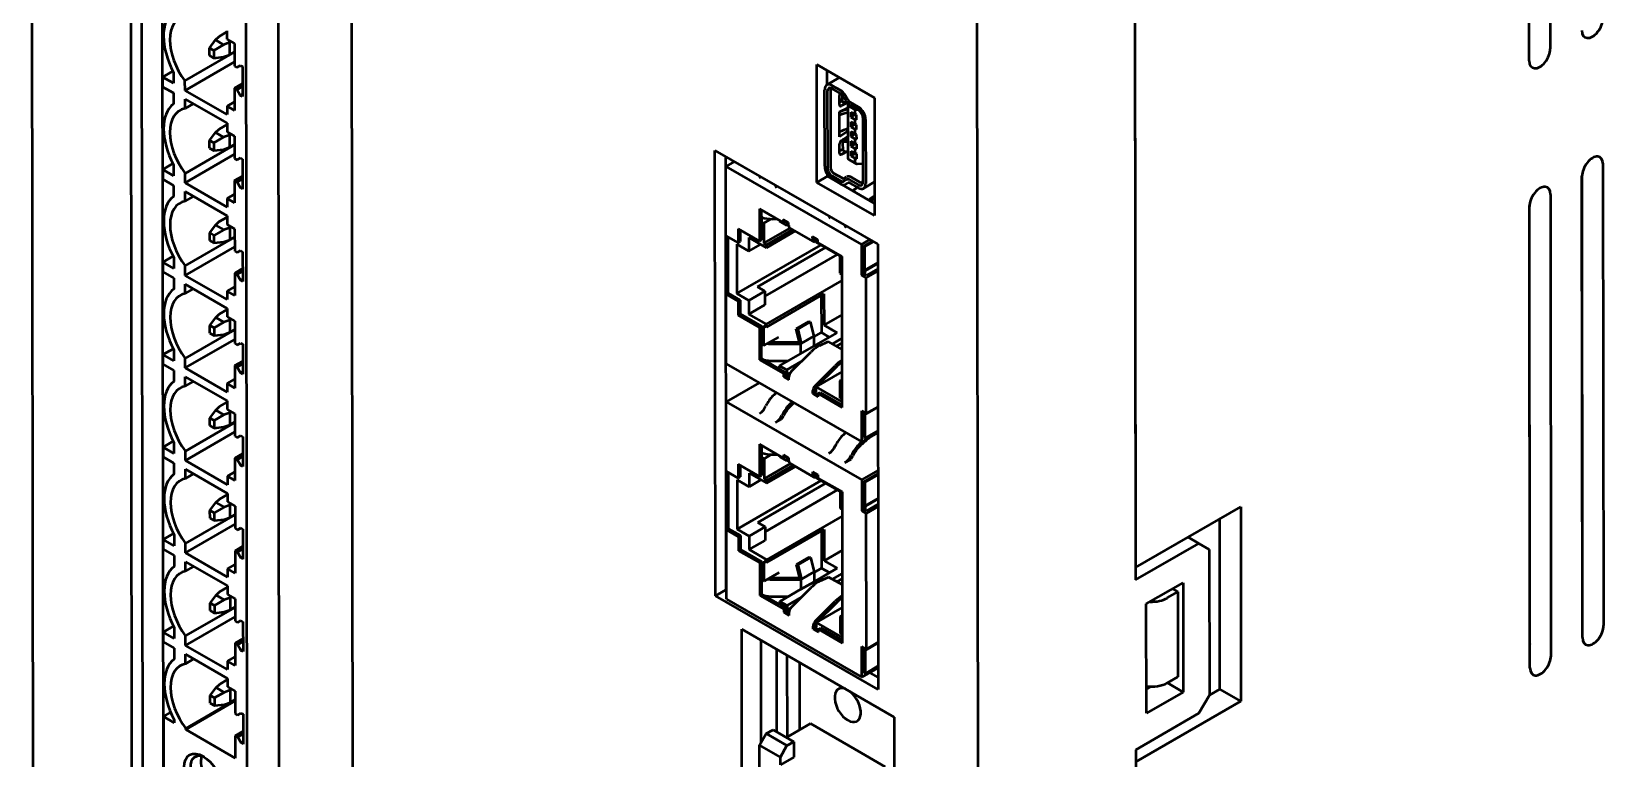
# Model space of a CAD drawing. Header units: millimetres. Extents: x 2121 to 4904, y 892 to 1933.
# Drawn here: x 2971 to 3129.7, y 1573.2 to 1646.6 of the extents above; entities that cross this region are included whole.
import ezdxf

# ---------------------------------------------------------------- set-up
doc = ezdxf.new("R2010")
doc.units = ezdxf.units.MM
doc.header["$LTSCALE"] = 1.8
doc.layers.add('외형선(ISO)', color=7, linetype='Continuous', lineweight=50)

msp = doc.modelspace()

# ---------------------------------------------------------------- linework, layer by layer
at = {"layer": '외형선(ISO)'}
for p, q in [((2971.25, 1518.16), (2971.01, 1732.63)), ((2981.21, 1525.77), (2981.03, 1686.57)), ((2982.09, 1685.95), (2982.27, 1526.39)), ((2984.39, 1525.17), (2984.21, 1684.73)), ((3066.71, 1463.19), (3066.47, 1677.66)), ((2992.65, 1673.5), (2992.76, 1571.78)), ((3003.3, 1673.74), (3003.48, 1512.95)), ((2995.89, 1671.27), (2996, 1569.31)), ((3124.33, 1668.14), (3124.35, 1644.85)), ((3122.23, 1646.07), (3122.21, 1666.91)), ((3122.23, 1643.63), (3122.21, 1666.91)), ((3082.42, 1652.53), (3082.49, 1591.25)), ((3082.42, 1651.3), (3082.49, 1592.48)), ((2989.59, 1645.73), (2989.95, 1646.07)), ((2989.95, 1646.07), (2990.75, 1646.54)), ((2990.75, 1646.65), (2990.75, 1645.8)), ((2986.51, 1641.6), (2991.51, 1644.49)), ((2988.99, 1644.92), (2989.59, 1645.73)), ((2989.42, 1644.68), (2988.99, 1644.92)), ((2988.99, 1644.16), (2988.99, 1644.92)), ((2990.41, 1645.25), (2989.42, 1644.68)), ((2989.42, 1644.68), (2989.42, 1643.91)), ((2989.59, 1645.73), (2990.41, 1645.25)), ((2991.01, 1645.46), (2990.41, 1645.25)), ((2990.75, 1645.8), (2991.51, 1645.36)), ((2991.17, 1645.56), (2991.01, 1645.46)), ((2991.01, 1645.46), (2991.01, 1644.24)), ((2991.01, 1644.24), (2991.51, 1644.53)), ((2991.51, 1645.36), (2991.52, 1643.1)), ((2986.52, 1640.64), (2991.52, 1643.53)), ((2988.99, 1644.16), (2989.42, 1643.91)), ((2989.42, 1643.91), (2990.41, 1644.03)), ((2990.41, 1644.03), (2991.01, 1644.24)), ((2991.52, 1643.1), (2991.76, 1642.96)), ((2991.76, 1642.96), (2992.1, 1643.16)), ((2991.76, 1642.96), (2992.1, 1643.16)), ((2992.1, 1643.16), (2992.31, 1643.04)), ((2992.31, 1643.04), (2992.31, 1640.02)), ((3050.31, 1631.36), (3050.3, 1643.25)), ((3050.3, 1643.25), (3056.13, 1639.89)), ((2984.26, 1641.99), (2985.29, 1642.59)), ((2984.26, 1641.99), (2984.26, 1641.01)), ((2985.36, 1641.36), (2984.26, 1641.99)), ((2985.36, 1642.46), (2985.36, 1641.36)), ((2986.52, 1640.64), (2986.51, 1641.6)), ((2991.52, 1640.87), (2992.31, 1641.33)), ((3051.31, 1641.19), (3052.59, 1641.93)), ((3051.36, 1641.22), (3051.36, 1642.64)), ((3051.83, 1641.14), (3052.68, 1640.65)), ((2984.26, 1641.01), (2985.36, 1640.38)), ((2985.36, 1640.38), (2985.36, 1639.27)), ((2990.76, 1638.2), (2986.52, 1640.64)), ((2986.52, 1638.8), (2986.52, 1639.76)), ((2986.52, 1639.76), (2990.76, 1637.32)), ((2990.76, 1639.06), (2991.52, 1639.5)), ((2991.76, 1640.73), (2991.52, 1640.87)), ((2991.52, 1640.87), (2991.52, 1638.62)), ((2991.76, 1640.73), (2992.31, 1641.05)), ((2992.1, 1640.14), (2991.76, 1640.73)), ((2992.1, 1640.14), (2992.31, 1640.27)), ((2992.31, 1640.02), (2992.1, 1640.14)), ((3051.1, 1632.99), (3051.09, 1640.71)), ((3051.36, 1640.55), (3051.37, 1632.83)), ((3051.68, 1640.56), (3051.68, 1632.83)), ((3052.68, 1640.34), (3051.83, 1640.83)), ((3052.69, 1640.34), (3051.99, 1640.74)), ((3052.58, 1639.22), (3052.58, 1640.11)), ((3052.91, 1639.78), (3052.58, 1639.59)), ((3052.58, 1639.44), (3052.91, 1639.6)), ((3052.91, 1639.44), (3052.91, 1640.15)), ((3053.26, 1639.58), (3053.02, 1639.99)), ((3053.2, 1640.1), (3053.44, 1639.69)), ((3056.13, 1639.89), (3056.14, 1628)), ((2986.52, 1638.8), (2987.35, 1639.28)), ((2991.52, 1638.62), (2990.76, 1639.06)), ((2990.76, 1639.06), (2990.76, 1638.2)), ((3052.58, 1638.47), (3053.43, 1638.87)), ((3052.58, 1635.96), (3052.58, 1638.47)), ((3053.38, 1639.38), (3052.77, 1639.09)), ((3053.43, 1639.24), (3053.49, 1639.28)), ((3053.43, 1639.24), (3053.43, 1639.12)), ((3054.17, 1638.69), (3053.43, 1639.12)), ((3053.43, 1639.12), (3053.43, 1633.72)), ((3053.67, 1639.45), (3054.49, 1638.98)), ((3053.67, 1639.15), (3053.83, 1639.05)), ((3054.49, 1638.67), (3053.67, 1639.14)), ((3053.75, 1638.44), (3053.75, 1637.95)), ((3053.75, 1638.44), (3054.17, 1638.2)), ((3053.75, 1637.95), (3054.17, 1638.2)), ((3053.75, 1637.95), (3054.17, 1637.71)), ((3054.5, 1638.67), (3053.83, 1639.05)), ((3054.17, 1638.69), (3054.36, 1638.71)), ((3054.17, 1638.2), (3054.17, 1638.69)), ((3054.32, 1638.16), (3054.17, 1638.2)), ((3054.32, 1637.67), (3054.32, 1638.16)), ((3054.34, 1638.76), (3054.36, 1638.71)), ((3054.36, 1638.71), (3054.61, 1638.58)), ((2989, 1635.59), (2989.6, 1636.39)), ((2989.6, 1636.39), (2989.96, 1636.73)), ((2989.6, 1636.39), (2990.42, 1635.92)), ((2989.96, 1636.73), (2990.76, 1637.2)), ((2990.76, 1637.32), (2990.76, 1636.46)), ((2990.76, 1636.46), (2991.52, 1636.02)), ((3053.43, 1636.53), (3052.58, 1635.96)), ((3053.75, 1637.46), (3053.75, 1636.97)), ((3053.75, 1637.46), (3054.17, 1637.22)), ((3053.75, 1636.97), (3054.17, 1637.22)), ((3053.75, 1636.97), (3054.17, 1636.73)), ((3053.75, 1636.48), (3053.75, 1635.99)), ((3053.75, 1636.48), (3054.17, 1636.24)), ((3054.17, 1637.71), (3054.32, 1637.67)), ((3054.17, 1637.22), (3054.17, 1637.71)), ((3054.32, 1637.18), (3054.17, 1637.22)), ((3054.17, 1636.73), (3054.32, 1636.69)), ((3054.17, 1636.24), (3054.17, 1636.73)), ((3054.32, 1636.69), (3054.32, 1637.18)), ((3054.97, 1631.39), (3054.97, 1637.85)), ((3055.23, 1637.69), (3055.24, 1631.24)), ((2986.52, 1632.26), (2991.52, 1635.15)), ((2989.43, 1635.34), (2989, 1635.59)), ((2989, 1634.82), (2989, 1635.59)), ((2989, 1634.82), (2989.43, 1634.58)), ((2990.42, 1635.92), (2989.43, 1635.34)), ((2989.43, 1635.34), (2989.43, 1634.58)), ((2991.02, 1636.12), (2990.42, 1635.92)), ((2990.42, 1634.69), (2991.02, 1634.9)), ((2991.18, 1636.22), (2991.02, 1636.12)), ((2991.02, 1636.12), (2991.02, 1634.9)), ((2991.02, 1634.9), (2991.52, 1635.19)), ((2991.52, 1636.02), (2991.53, 1633.76)), ((3052.59, 1634.32), (3052.58, 1635.21)), ((3052.78, 1635.57), (3053.43, 1636.01)), ((3052.91, 1635.66), (3052.91, 1635.4)), ((3052.91, 1635.4), (3052.92, 1634.54)), ((3053.75, 1635.99), (3054.17, 1636.24)), ((3053.75, 1635.99), (3054.17, 1635.75)), ((3053.75, 1635.5), (3053.75, 1635.01)), ((3053.75, 1635.5), (3054.17, 1635.26)), ((3053.75, 1635.01), (3054.18, 1635.26)), ((3053.75, 1635.01), (3054.17, 1634.77)), ((3054.32, 1636.2), (3054.17, 1636.24)), ((3054.17, 1635.75), (3054.33, 1635.71)), ((3054.17, 1635.26), (3054.17, 1635.75)), ((3054.33, 1635.22), (3054.17, 1635.26)), ((3054.17, 1634.77), (3054.33, 1634.73)), ((3054.18, 1634.28), (3054.17, 1634.77)), ((3054.33, 1635.71), (3054.32, 1636.2)), ((3054.33, 1634.73), (3054.33, 1635.22)), ((2984.27, 1632.65), (2985.3, 1633.25)), ((2986.53, 1631.3), (2991.53, 1634.19)), ((2989.43, 1634.58), (2990.42, 1634.69)), ((2991.53, 1633.76), (2991.77, 1633.62)), ((2991.77, 1633.62), (2992.11, 1633.82)), ((2991.77, 1633.62), (2992.11, 1633.82)), ((2992.11, 1633.82), (2992.32, 1633.7)), ((2992.32, 1633.7), (2992.32, 1630.68)), ((3040.07, 1589.61), (3040.02, 1634.59)), ((3040.02, 1634.59), (3056.46, 1625.12)), ((3041.09, 1633.98), (3041.13, 1590.23)), ((3041.98, 1633.47), (3041.13, 1632.97)), ((3052.59, 1634.54), (3052.92, 1634.7)), ((3053.38, 1634.47), (3052.78, 1634.18)), ((3053.43, 1633.72), (3054.18, 1633.3)), ((3053.43, 1633.72), (3053.43, 1633.72)), ((3053.54, 1633.66), (3053.43, 1633.72)), ((3054.28, 1633.24), (3053.54, 1633.66)), ((3053.75, 1634.52), (3053.75, 1634.03)), ((3053.75, 1634.52), (3054.18, 1634.28)), ((3053.75, 1634.03), (3054.18, 1634.28)), ((3053.75, 1634.03), (3054.18, 1633.79)), ((3054.33, 1634.24), (3054.18, 1634.28)), ((3054.18, 1633.79), (3054.33, 1633.75)), ((3054.18, 1633.3), (3054.18, 1633.79)), ((3054.37, 1633.19), (3054.18, 1633.3)), ((3054.37, 1633.19), (3054.28, 1633.24)), ((3054.33, 1633.75), (3054.33, 1634.24)), ((3054.97, 1633.23), (3054.37, 1633.19)), ((3129.67, 1633.21), (3129.73, 1586.64)), ((2984.27, 1632.65), (2984.27, 1631.67)), ((2985.37, 1632.02), (2984.27, 1632.65)), ((2984.27, 1631.67), (2985.37, 1631.04)), ((2985.37, 1633.12), (2985.37, 1632.02)), ((2986.53, 1631.3), (2986.52, 1632.26)), ((2991.53, 1631.53), (2992.32, 1631.99)), ((2991.77, 1631.39), (2992.32, 1631.71)), ((3041.13, 1632.97), (3054.81, 1625.09)), ((3041.13, 1625.97), (3041.13, 1632.97)), ((3050.31, 1631.36), (3051.37, 1631.97)), ((3051.37, 1631.97), (3051.37, 1632.17)), ((3056.14, 1629.23), (3051.37, 1631.97)), ((3051.84, 1632.01), (3052.69, 1631.52)), ((3052.69, 1631.21), (3051.85, 1631.7)), ((3052, 1632.28), (3052.85, 1631.8)), ((3053.03, 1631.49), (3053.27, 1631.62)), ((3053.07, 1631.77), (3053.31, 1631.91)), ((3053.68, 1631.58), (3054.5, 1631.11)), ((3053.84, 1631.86), (3054.65, 1631.39)), ((3127.6, 1585.41), (3127.55, 1631.98)), ((3127.6, 1587.86), (3127.56, 1632.07)), ((2985.37, 1631.04), (2985.37, 1629.93)), ((2990.77, 1628.86), (2986.53, 1631.3)), ((2986.53, 1629.46), (2986.53, 1630.42)), ((2986.53, 1630.42), (2990.77, 1627.98)), ((2990.77, 1629.72), (2991.53, 1630.16)), ((2991.77, 1631.39), (2991.53, 1631.53)), ((2991.53, 1631.53), (2991.53, 1629.28)), ((2992.11, 1630.8), (2991.77, 1631.39)), ((2992.11, 1630.8), (2992.32, 1630.93)), ((2992.32, 1630.68), (2992.11, 1630.8)), ((3046.11, 1630.88), (3046.29, 1630.98)), ((3056.14, 1628), (3050.31, 1631.36)), ((3053.45, 1631.3), (3053.21, 1631.16)), ((3054.5, 1630.81), (3053.68, 1631.28)), ((3055.02, 1630.75), (3056.14, 1631.4)), ((3124.37, 1630.14), (3124.42, 1583.57)), ((2986.53, 1629.46), (2987.36, 1629.94)), ((2991.53, 1629.28), (2990.77, 1629.72)), ((2990.77, 1629.72), (2990.77, 1628.86)), ((3044.5, 1628.7), (3044.5, 1625.43)), ((3046.92, 1627.3), (3044.5, 1628.7)), ((3044.7, 1628.58), (3044.71, 1627.37)), ((3122.3, 1584.8), (3122.25, 1629.01)), ((3122.3, 1582.35), (3122.25, 1628.92)), ((2989.01, 1626.25), (2989.61, 1627.05)), ((2989.61, 1627.05), (2989.97, 1627.4)), ((2989.61, 1627.05), (2990.43, 1626.58)), ((2989.97, 1627.4), (2990.77, 1627.86)), ((2990.77, 1627.98), (2990.77, 1627.12)), ((2990.77, 1627.12), (2991.53, 1626.68)), ((2991.19, 1626.88), (2991.03, 1626.78)), ((3044.95, 1627.23), (3044.71, 1627.37)), ((3044.71, 1627.37), (3044.71, 1625.55)), ((3044.95, 1627.23), (3045.69, 1627.66)), ((3044.95, 1627.23), (3044.95, 1625.21)), ((3045.86, 1627.66), (3046.31, 1627.66)), ((3046.54, 1627.44), (3046.54, 1627.53)), ((3047.26, 1627.02), (3046.54, 1627.44)), ((3046.92, 1627.62), (3046.92, 1627.3)), ((3047.46, 1627.31), (3046.92, 1627.62)), ((3046.92, 1627.3), (3047.13, 1627.42)), ((3047.13, 1627.5), (3047.13, 1627.42)), ((3047.26, 1627.42), (3047.26, 1627.02)), ((3047.26, 1627.02), (3047.46, 1627.13)), ((3047.46, 1626.99), (3047.46, 1627.31)), ((3053.12, 1626.85), (3053.29, 1626.95)), ((2986.54, 1622.92), (2991.54, 1625.81)), ((2989.44, 1626), (2989.01, 1626.25)), ((2989.01, 1625.48), (2989.01, 1626.25)), ((2989.01, 1625.48), (2989.44, 1625.24)), ((2990.43, 1626.58), (2989.44, 1626)), ((2989.44, 1626), (2989.44, 1625.24)), ((2989.44, 1625.24), (2990.43, 1625.35)), ((2991.03, 1626.78), (2990.43, 1626.58)), ((2990.43, 1625.35), (2991.03, 1625.56)), ((2991.03, 1626.78), (2991.03, 1625.56)), ((2991.03, 1625.56), (2991.54, 1625.85)), ((2991.53, 1626.68), (2991.54, 1624.42)), ((3041.13, 1625.97), (3042.35, 1625.27)), ((3041.35, 1620.18), (3041.34, 1625.85)), ((3042.35, 1626.67), (3042.35, 1625.27)), ((3044.5, 1625.43), (3042.35, 1626.67)), ((3042.35, 1625.27), (3042.55, 1625.39)), ((3042.55, 1626.55), (3042.55, 1625.39)), ((3043.44, 1625.78), (3043.44, 1624.41)), ((3043.44, 1625.78), (3045.22, 1624.76)), ((3044.5, 1625.43), (3044.71, 1625.55)), ((3044.95, 1625.21), (3047.61, 1626.75)), ((3045.22, 1625.05), (3047.88, 1626.59)), ((3045.22, 1624.76), (3048.14, 1626.45)), ((3049.98, 1625.38), (3047.56, 1626.78)), ((3049.89, 1625.6), (3049.88, 1625.91)), ((3050.42, 1625.6), (3049.88, 1625.91)), ((3050.09, 1625.79), (3050.09, 1625.72)), ((3050.23, 1625.39), (3050.1, 1625.37)), ((3050.17, 1625.63), (3050.23, 1625.64)), ((3050.23, 1625.31), (3050.23, 1625.71)), ((3052.85, 1623.8), (3050.23, 1625.31)), ((3050.42, 1625.29), (3050.42, 1625.6)), ((3052.85, 1623.89), (3050.42, 1625.29)), ((3054.81, 1625.09), (3055.66, 1625.58)), ((3055.93, 1625.43), (3055.02, 1624.9)), ((3055.13, 1624.84), (3056.04, 1625.37)), ((2984.28, 1623.31), (2985.31, 1623.91)), ((2985.38, 1623.79), (2985.38, 1622.68)), ((2986.54, 1621.96), (2991.54, 1624.85)), ((2991.54, 1624.42), (2991.78, 1624.28)), ((2991.78, 1624.28), (2992.12, 1624.48)), ((2991.78, 1624.28), (2992.12, 1624.48)), ((2992.12, 1624.48), (2992.33, 1624.36)), ((2992.33, 1624.36), (2992.34, 1621.34)), ((3042.23, 1625.11), (3042.24, 1620.13)), ((3043.44, 1624.41), (3042.23, 1625.11)), ((3042.24, 1620.13), (3050.72, 1625.03)), ((3043.44, 1624.41), (3044.63, 1625.1)), ((3051.18, 1624.77), (3044.31, 1620.8)), ((3044.95, 1625.21), (3045.22, 1625.05)), ((3052.37, 1624.08), (3045.07, 1619.87)), ((3045.22, 1624.76), (3045.22, 1625.05)), ((3052.85, 1623.79), (3052.63, 1623.92)), ((3052.63, 1623.92), (3052.63, 1622.2)), ((3052.64, 1623.92), (3052.63, 1623.92)), ((3052.87, 1608.64), (3052.85, 1623.89)), ((3054.81, 1625.09), (3054.82, 1621.98)), ((3055.02, 1624.9), (3055.02, 1622.55)), ((3055.02, 1624.9), (3055.13, 1624.84)), ((3055.13, 1624.84), (3055.13, 1622.49)), ((3056.46, 1625.12), (3056.51, 1580.15)), ((2984.28, 1623.31), (2984.28, 1622.33)), ((2985.38, 1622.68), (2984.28, 1623.31)), ((2984.28, 1622.33), (2985.38, 1621.7)), ((2986.54, 1621.96), (2986.54, 1622.92)), ((2991.54, 1622.19), (2992.33, 1622.65)), ((2991.78, 1622.05), (2991.54, 1622.19)), ((2991.54, 1622.19), (2991.54, 1619.94)), ((2991.78, 1622.05), (2992.33, 1622.37)), ((2992.12, 1621.47), (2991.78, 1622.05)), ((3052.63, 1622.2), (3052.85, 1622.08)), ((3054.82, 1621.98), (3055.02, 1622.1)), ((3055.02, 1622.55), (3055.02, 1622.1)), ((3055.02, 1622.55), (3055.13, 1622.49)), ((3055.18, 1622.44), (3055.02, 1622.54)), ((3055.27, 1621.96), (3055.02, 1622.1)), ((3056.47, 1623.26), (3055.13, 1622.49)), ((3056.47, 1623.18), (3055.18, 1622.44)), ((3055.19, 1622.01), (3055.18, 1622.44)), ((3056.47, 1622.64), (3055.27, 1621.96)), ((3055.27, 1621.72), (3056.47, 1622.41)), ((2985.38, 1621.7), (2985.38, 1620.59)), ((2990.78, 1619.52), (2986.54, 1621.96)), ((2986.54, 1620.13), (2986.54, 1621.08)), ((2986.54, 1621.08), (2990.78, 1618.64)), ((2986.54, 1620.13), (2987.37, 1620.6)), ((2990.78, 1620.38), (2991.54, 1620.82)), ((2992.12, 1621.47), (2992.33, 1621.59)), ((2992.34, 1621.34), (2992.12, 1621.47)), ((3044.31, 1620.8), (3045.07, 1620.37)), ((3045.23, 1617.04), (3052.85, 1621.44)), ((3055.27, 1621.72), (3054.82, 1621.98)), ((3055.29, 1608.02), (3055.27, 1621.72)), ((2991.54, 1619.94), (2990.78, 1620.38)), ((2990.78, 1620.38), (2990.78, 1619.52)), ((3041.14, 1620.06), (3041.35, 1620.18)), ((3041.14, 1620.06), (3042.35, 1619.36)), ((3041.15, 1613.05), (3041.14, 1620.06)), ((3041.35, 1620.18), (3042.56, 1619.48)), ((3042.24, 1620.13), (3043.45, 1619.43)), ((3042.35, 1619.36), (3042.56, 1619.48)), ((3042.35, 1619.36), (3042.36, 1617.96)), ((3042.56, 1619.48), (3042.56, 1618.08)), ((3043.45, 1619.43), (3045.07, 1620.37)), ((3043.45, 1619.43), (3043.45, 1618.06)), ((3043.45, 1618.06), (3045.07, 1619)), ((3045.07, 1620.37), (3045.07, 1619)), ((3045.23, 1616.74), (3051.02, 1620.09)), ((3050.75, 1619.93), (3050.76, 1616.2)), ((3051.02, 1620.09), (3051.03, 1616.94)), ((2989.02, 1616.91), (2989.62, 1617.71)), ((2989.62, 1617.71), (2989.98, 1618.06)), ((2989.62, 1617.71), (2990.44, 1617.24)), ((2989.98, 1618.06), (2990.78, 1618.52)), ((2991.04, 1617.45), (2990.44, 1617.24)), ((2990.78, 1618.64), (2990.78, 1617.78)), ((2990.78, 1617.78), (2991.54, 1617.34)), ((2991.2, 1617.54), (2991.04, 1617.45)), ((2991.04, 1617.45), (2991.04, 1616.22)), ((2991.54, 1617.34), (2991.55, 1615.09)), ((3042.36, 1617.96), (3042.56, 1618.08)), ((3042.36, 1617.96), (3044.51, 1616.72)), ((3042.56, 1618.08), (3044.72, 1616.84)), ((3045.23, 1617.04), (3043.45, 1618.06)), ((3049.49, 1617.3), (3048.23, 1616.57)), ((3049.49, 1617.3), (3049.64, 1617.27)), ((3051.03, 1616.94), (3052.86, 1618)), ((2986.55, 1613.58), (2991.55, 1616.47)), ((2989.45, 1616.66), (2989.02, 1616.91)), ((2989.02, 1616.14), (2989.02, 1616.91)), ((2989.02, 1616.14), (2989.45, 1615.9)), ((2990.44, 1617.24), (2989.45, 1616.66)), ((2989.45, 1616.66), (2989.45, 1615.9)), ((2989.45, 1615.9), (2990.44, 1616.01)), ((2990.44, 1616.01), (2991.04, 1616.22)), ((2991.04, 1616.22), (2991.55, 1616.51)), ((3044.51, 1616.72), (3044.72, 1616.84)), ((3044.51, 1616.72), (3044.51, 1613.45)), ((3044.72, 1616.84), (3044.72, 1615.01)), ((3044.96, 1614.88), (3044.96, 1616.9)), ((3045.23, 1616.74), (3044.96, 1616.9)), ((3044.96, 1614.88), (3046.47, 1615.74)), ((3045.23, 1616.74), (3045.23, 1617.04)), ((3048.23, 1616.57), (3048.37, 1616.54)), ((3048.56, 1615.18), (3048.23, 1616.57)), ((3049.64, 1617.27), (3048.37, 1616.54)), ((3048.37, 1616.54), (3048.72, 1615.09)), ((3049.99, 1615.82), (3048.72, 1615.09)), ((3049.64, 1617.27), (3049.99, 1615.82)), ((3049.99, 1615.75), (3050.76, 1616.2)), ((3049.99, 1614.82), (3052.35, 1616.18)), ((3049.99, 1615.82), (3049.99, 1614.82)), ((3050.76, 1616.2), (3051.56, 1615.73)), ((3051.03, 1616.94), (3052.35, 1616.18)), ((2984.29, 1613.98), (2985.32, 1614.57)), ((2985.39, 1614.45), (2985.39, 1613.34)), ((2986.55, 1612.63), (2991.55, 1615.51)), ((2991.55, 1615.09), (2991.79, 1614.95)), ((2991.79, 1614.95), (2992.13, 1615.14)), ((2991.79, 1614.95), (2992.13, 1615.14)), ((2992.13, 1615.14), (2992.34, 1615.02)), ((2992.34, 1615.02), (2992.35, 1612.01)), ((3044.96, 1614.88), (3044.72, 1615.01)), ((3044.72, 1613.57), (3044.72, 1615.01)), ((3048.56, 1615.18), (3045.88, 1615.18)), ((3045.88, 1615.05), (3048.66, 1615.05)), ((3047.69, 1612.22), (3049.72, 1614.24)), ((3048.72, 1615.09), (3048.56, 1615.18)), ((3048.66, 1615.05), (3048.72, 1615.09)), ((3048.66, 1615.05), (3048.66, 1614.05)), ((3048.66, 1614.05), (3049.99, 1614.82)), ((3050.62, 1614.9), (3051.46, 1615.3)), ((3052.86, 1614.49), (3051.46, 1615.3)), ((3051.87, 1615.07), (3052.86, 1615.64)), ((3052.28, 1614.83), (3052.86, 1615.16)), ((2984.29, 1613.98), (2984.29, 1613)), ((2985.39, 1613.34), (2984.29, 1613.98)), ((2984.29, 1613), (2985.39, 1612.36)), ((2986.55, 1612.63), (2986.55, 1613.58)), ((2990.79, 1610.18), (2986.55, 1612.63)), ((2991.55, 1612.86), (2992.34, 1613.31)), ((2991.79, 1612.72), (2991.55, 1612.86)), ((2991.55, 1612.86), (2991.55, 1610.6)), ((2991.79, 1612.72), (2992.34, 1613.03)), ((2992.13, 1612.13), (2991.79, 1612.72)), ((3041.15, 1613.05), (3054.83, 1605.17)), ((3044.51, 1613.45), (3044.72, 1613.57)), ((3044.51, 1613.45), (3046.94, 1612.05)), ((3046.55, 1612.51), (3044.72, 1613.57)), ((3045.88, 1613.34), (3047.42, 1613.34)), ((3046.55, 1612.84), (3048.66, 1614.05)), ((3046.55, 1612.84), (3047.28, 1612.42)), ((3046.55, 1612.51), (3046.55, 1612.84)), ((3047.28, 1612.42), (3048.73, 1613.26)), ((3050.12, 1610.83), (3052.14, 1612.85)), ((3052.21, 1612.66), (3050.28, 1610.74)), ((2985.39, 1612.36), (2985.39, 1611.25)), ((2986.55, 1610.79), (2986.55, 1611.74)), ((2986.55, 1611.74), (2990.79, 1609.3)), ((2986.55, 1610.79), (2987.38, 1611.27)), ((2990.79, 1611.04), (2991.55, 1611.48)), ((2991.55, 1610.6), (2990.79, 1611.04)), ((2990.79, 1611.04), (2990.79, 1610.18)), ((2992.13, 1612.13), (2992.35, 1612.25)), ((2992.35, 1612.01), (2992.13, 1612.13)), ((3044.49, 1611.13), (3041.15, 1609.2)), ((3046.55, 1612.51), (3047.15, 1612.17)), ((3046.94, 1612.05), (3047.15, 1612.17)), ((3046.94, 1612.05), (3046.94, 1611.74)), ((3046.94, 1611.74), (3047.15, 1611.86)), ((3046.94, 1611.74), (3047.48, 1611.43)), ((3047.15, 1612.17), (3047.15, 1611.86)), ((3047.15, 1611.86), (3047.48, 1611.67)), ((3047.28, 1612.42), (3047.28, 1611.94)), ((3047.28, 1611.94), (3047.62, 1612.13)), ((3047.28, 1611.94), (3047.48, 1611.82)), ((3047.48, 1611.43), (3047.48, 1611.74)), ((3050.24, 1610.71), (3052.86, 1612.23)), ((3052.64, 1611.31), (3052.86, 1611.44)), ((3052.64, 1611.31), (3052.86, 1611.18)), ((3052.64, 1611.31), (3052.64, 1609.6)), ((3049.9, 1610.03), (3049.9, 1610.34)), ((3050.11, 1610.15), (3049.9, 1610.03)), ((3049.9, 1610.03), (3050.44, 1609.72)), ((3050.11, 1610.46), (3050.11, 1610.31)), ((3050.11, 1610.31), (3050.24, 1610.23)), ((3050.11, 1610.15), (3050.11, 1610.31)), ((3050.11, 1610.15), (3050.44, 1609.96)), ((3050.24, 1610.7), (3050.19, 1610.64)), ((3052.87, 1609.2), (3050.24, 1610.71)), ((3050.24, 1610.23), (3050.24, 1610.71)), ((3050.44, 1610.03), (3050.65, 1610.15)), ((3050.44, 1610.03), (3052.87, 1608.64)), ((3050.44, 1609.72), (3050.44, 1610.03)), ((3050.65, 1610.15), (3052.87, 1608.88)), ((3052.64, 1609.6), (3052.86, 1609.47)), ((2989.03, 1607.57), (2989.63, 1608.37)), ((2990.45, 1607.9), (2989.46, 1607.33)), ((2989.63, 1608.37), (2989.99, 1608.72)), ((2989.63, 1608.37), (2990.45, 1607.9)), ((2989.99, 1608.72), (2990.79, 1609.18)), ((2991.05, 1608.11), (2990.45, 1607.9)), ((2990.79, 1609.3), (2990.79, 1608.44)), ((2990.79, 1608.44), (2991.56, 1608)), ((2991.21, 1608.2), (2991.05, 1608.11)), ((2991.05, 1608.11), (2991.05, 1606.88)), ((2991.56, 1608), (2991.56, 1605.75)), ((3041.15, 1609.2), (3054.84, 1601.32)), ((3041.16, 1602.2), (3041.15, 1609.2)), ((3054.83, 1605.17), (3054.83, 1608.28)), ((3055.29, 1608.02), (3054.83, 1608.28)), ((3055.04, 1608.16), (3055.04, 1607.95)), ((3055.04, 1607.95), (3055.04, 1605.6)), ((3055.04, 1607.95), (3055.15, 1607.89)), ((3055.15, 1607.89), (3056.48, 1608.66)), ((3055.15, 1607.89), (3055.15, 1605.54)), ((3055.29, 1608.02), (3056.48, 1608.71)), ((2986.56, 1604.24), (2991.56, 1607.13)), ((2986.56, 1603.29), (2991.56, 1606.17)), ((2989.46, 1607.33), (2989.03, 1607.57)), ((2989.03, 1606.8), (2989.03, 1607.57)), ((2989.03, 1606.8), (2989.46, 1606.56)), ((2989.46, 1607.33), (2989.46, 1606.56)), ((2989.46, 1606.56), (2990.45, 1606.67)), ((2990.45, 1606.67), (2991.05, 1606.88)), ((2991.05, 1606.88), (2991.56, 1607.17)), ((3046.14, 1607.11), (3046.75, 1607.46)), ((3056.48, 1606.31), (3055.15, 1605.54)), ((2984.3, 1604.64), (2985.33, 1605.24)), ((2984.3, 1604.64), (2984.3, 1603.66)), ((2985.4, 1604), (2984.3, 1604.64)), ((2985.4, 1605.11), (2985.4, 1604)), ((2991.56, 1605.75), (2991.8, 1605.61)), ((2991.8, 1605.61), (2992.14, 1605.8)), ((2991.8, 1605.61), (2992.14, 1605.8)), ((2992.14, 1605.8), (2992.35, 1605.68)), ((2992.35, 1605.68), (2992.36, 1602.67)), ((3044.52, 1604.93), (3044.53, 1601.66)), ((3046.95, 1603.53), (3044.52, 1604.93)), ((3044.73, 1604.81), (3044.73, 1603.6)), ((3056.48, 1606.12), (3054.83, 1605.17)), ((3055.04, 1605.6), (3055.15, 1605.54)), ((2984.3, 1603.66), (2985.4, 1603.02)), ((2985.4, 1603.02), (2985.4, 1601.92)), ((2986.56, 1603.29), (2986.56, 1604.24)), ((2990.8, 1600.84), (2986.56, 1603.29)), ((2991.56, 1603.52), (2992.35, 1603.98)), ((2991.8, 1603.38), (2991.56, 1603.52)), ((2991.56, 1603.52), (2991.56, 1601.26)), ((2991.8, 1603.38), (2992.35, 1603.69)), ((2992.14, 1602.79), (2991.8, 1603.38)), ((3044.98, 1603.46), (3044.73, 1603.6)), ((3044.73, 1603.6), (3044.73, 1601.78)), ((3044.98, 1603.46), (3045.71, 1603.88)), ((3044.98, 1603.46), (3044.98, 1601.43)), ((3045.89, 1603.88), (3046.34, 1603.88)), ((3046.56, 1603.66), (3046.56, 1603.75)), ((3047.29, 1603.24), (3046.56, 1603.66)), ((3046.95, 1603.84), (3046.95, 1603.53)), ((3047.49, 1603.53), (3046.95, 1603.84)), ((3046.95, 1603.53), (3047.16, 1603.65)), ((3047.16, 1603.72), (3047.16, 1603.65)), ((3047.29, 1603.64), (3047.29, 1603.24)), ((3047.29, 1603.24), (3047.49, 1603.36)), ((3047.49, 1603.22), (3047.49, 1603.53)), ((3050.01, 1601.61), (3047.58, 1603.01)), ((3053.14, 1603.07), (3053.76, 1603.43)), ((2986.56, 1601.45), (2986.56, 1602.41)), ((2986.56, 1602.41), (2990.8, 1599.96)), ((2986.56, 1601.45), (2987.39, 1601.93)), ((2990.8, 1601.7), (2991.56, 1602.14)), ((2991.56, 1601.26), (2990.8, 1601.7)), ((2990.8, 1601.7), (2990.8, 1600.84)), ((2992.14, 1602.79), (2992.36, 1602.91)), ((2992.36, 1602.67), (2992.14, 1602.79)), ((3041.16, 1602.2), (3042.37, 1601.5)), ((3041.38, 1596.4), (3041.37, 1602.08)), ((3042.37, 1602.9), (3042.37, 1601.5)), ((3044.53, 1601.66), (3042.37, 1602.9)), ((3042.37, 1601.5), (3042.58, 1601.62)), ((3042.58, 1602.78), (3042.58, 1601.62)), ((3043.47, 1602.01), (3043.47, 1600.64)), ((3043.47, 1602.01), (3045.25, 1600.98)), ((3044.53, 1601.66), (3044.73, 1601.78)), ((3044.98, 1601.43), (3047.64, 1602.97)), ((3044.98, 1601.43), (3045.25, 1601.28)), ((3045.25, 1601.28), (3047.91, 1602.82)), ((3045.25, 1600.98), (3048.17, 1602.67)), ((3049.91, 1601.82), (3049.91, 1602.13)), ((3050.45, 1601.82), (3049.91, 1602.13)), ((3050.12, 1602.01), (3050.12, 1601.94)), ((3050.25, 1601.61), (3050.13, 1601.59)), ((3050.2, 1601.86), (3050.25, 1601.87)), ((3050.25, 1601.54), (3050.25, 1601.94)), ((3052.88, 1600.03), (3050.25, 1601.54)), ((3050.45, 1601.51), (3050.45, 1601.82)), ((3052.88, 1600.12), (3050.45, 1601.51)), ((3054.84, 1601.32), (3056.49, 1602.27)), ((3056.49, 1601.96), (3055.05, 1601.13)), ((3055.15, 1601.06), (3056.49, 1601.83)), ((2990, 1599.38), (2990.8, 1599.84)), ((2990.8, 1599.96), (2990.8, 1599.1)), ((3042.26, 1601.34), (3042.26, 1596.36)), ((3043.47, 1600.64), (3042.26, 1601.34)), ((3042.26, 1596.36), (3050.75, 1601.25)), ((3043.47, 1600.64), (3044.66, 1601.32)), ((3051.21, 1600.99), (3044.34, 1597.02)), ((3052.39, 1600.31), (3045.09, 1596.09)), ((3045.25, 1600.98), (3045.25, 1601.28)), ((3052.67, 1600.15), (3052.65, 1600.14)), ((3052.88, 1600.01), (3052.65, 1600.14)), ((3052.65, 1600.14), (3052.65, 1598.43)), ((3052.89, 1584.86), (3052.88, 1600.12)), ((3054.84, 1601.32), (3054.84, 1598.21)), ((3055.05, 1601.13), (3055.05, 1598.78)), ((3055.05, 1601.13), (3055.15, 1601.06)), ((3055.15, 1601.06), (3055.16, 1598.71)), ((2989.04, 1598.23), (2989.64, 1599.04)), ((2989.47, 1597.99), (2989.04, 1598.23)), ((2989.05, 1597.47), (2989.04, 1598.23)), ((2990.46, 1598.56), (2989.47, 1597.99)), ((2989.64, 1599.04), (2990, 1599.38)), ((2989.64, 1599.04), (2990.46, 1598.56)), ((2991.06, 1598.77), (2990.46, 1598.56)), ((2990.8, 1599.1), (2991.57, 1598.66)), ((2991.22, 1598.86), (2991.06, 1598.77)), ((2991.06, 1598.77), (2991.06, 1597.54)), ((2991.57, 1598.66), (2991.57, 1596.41)), ((3052.65, 1598.43), (3052.88, 1598.3)), ((3054.84, 1598.21), (3055.05, 1598.32)), ((3055.05, 1598.78), (3055.05, 1598.32)), ((3055.05, 1598.78), (3055.16, 1598.71)), ((3055.21, 1598.67), (3055.05, 1598.76)), ((3055.3, 1598.18), (3055.05, 1598.32)), ((3056.49, 1599.48), (3055.16, 1598.71)), ((3056.49, 1599.41), (3055.21, 1598.67)), ((3055.21, 1598.23), (3055.21, 1598.67)), ((3056.49, 1598.87), (3055.3, 1598.18)), ((3055.3, 1597.94), (3056.49, 1598.63)), ((3082.49, 1592.48), (3093.1, 1598.6)), ((3093.1, 1598.6), (3093.12, 1578.99)), ((2986.57, 1594.91), (2991.57, 1597.79)), ((2986.57, 1593.95), (2991.57, 1596.84)), ((2989.05, 1597.47), (2989.47, 1597.22)), ((2989.47, 1597.99), (2989.47, 1597.22)), ((2989.47, 1597.22), (2990.46, 1597.34)), ((2990.46, 1597.34), (2991.06, 1597.54)), ((2991.06, 1597.54), (2991.57, 1597.83)), ((3044.34, 1597.02), (3045.09, 1596.59)), ((3045.26, 1593.26), (3052.88, 1597.66)), ((3055.3, 1597.94), (3054.84, 1598.21)), ((3055.32, 1584.24), (3055.3, 1597.94)), ((3091, 1580.21), (3090.98, 1597.38)), ((2984.31, 1595.3), (2985.34, 1595.9)), ((2984.31, 1595.3), (2984.31, 1594.32)), ((2985.41, 1594.66), (2984.31, 1595.3)), ((2985.41, 1595.77), (2985.41, 1594.66)), ((2991.57, 1596.41), (2991.81, 1596.27)), ((2991.81, 1596.27), (2992.15, 1596.47)), ((2991.81, 1596.27), (2992.15, 1596.46)), ((2992.15, 1596.47), (2992.36, 1596.34)), ((2992.36, 1596.34), (2992.37, 1593.33)), ((3041.17, 1596.28), (3041.38, 1596.4)), ((3041.17, 1596.28), (3042.38, 1595.58)), ((3041.18, 1589.28), (3041.17, 1596.28)), ((3041.38, 1596.4), (3042.59, 1595.7)), ((3042.26, 1596.36), (3043.48, 1595.66)), ((3042.38, 1595.58), (3042.59, 1595.7)), ((3042.38, 1595.58), (3042.38, 1594.18)), ((3042.59, 1595.7), (3042.59, 1594.3)), ((3043.48, 1595.66), (3045.09, 1596.59)), ((3043.48, 1595.66), (3043.48, 1594.29)), ((3043.48, 1594.29), (3045.09, 1595.22)), ((3045.09, 1596.59), (3045.09, 1595.22)), ((3045.26, 1592.97), (3051.05, 1596.31)), ((3050.78, 1596.16), (3050.78, 1592.42)), ((3051.05, 1596.31), (3051.05, 1593.17)), ((3087.79, 1595.54), (3088.86, 1594.92)), ((2984.31, 1594.32), (2985.41, 1593.68)), ((2985.41, 1593.68), (2985.41, 1592.58)), ((2986.57, 1593.95), (2986.57, 1594.91)), ((2990.81, 1591.51), (2986.57, 1593.95)), ((2991.57, 1594.18), (2992.37, 1594.64)), ((2991.81, 1594.04), (2991.57, 1594.18)), ((2991.57, 1594.18), (2991.57, 1591.92)), ((2991.81, 1594.04), (2992.37, 1594.36)), ((2992.15, 1593.45), (2991.81, 1594.04)), ((2992.15, 1593.45), (2992.37, 1593.57)), ((3042.38, 1594.18), (3042.59, 1594.3)), ((3042.38, 1594.18), (3044.54, 1592.94)), ((3042.59, 1594.3), (3044.74, 1593.06)), ((3045.26, 1593.26), (3043.48, 1594.29)), ((3049.52, 1593.52), (3048.25, 1592.79)), ((3049.67, 1593.49), (3048.4, 1592.76)), ((3049.52, 1593.52), (3049.67, 1593.49)), ((3049.67, 1593.49), (3050.02, 1592.05)), ((3051.05, 1593.17), (3052.88, 1594.22)), ((3082.49, 1591.25), (3088.86, 1594.92)), ((3088.86, 1594.92), (3089.92, 1594.31)), ((3089.92, 1594.31), (3089.93, 1579.6)), ((2986.57, 1592.11), (2986.57, 1593.07)), ((2986.57, 1593.07), (2990.81, 1590.62)), ((2986.57, 1592.11), (2987.4, 1592.59)), ((2990.81, 1592.36), (2991.57, 1592.8)), ((2991.57, 1591.92), (2990.81, 1592.36)), ((2990.81, 1592.36), (2990.81, 1591.51)), ((2992.37, 1593.33), (2992.15, 1593.45)), ((3044.54, 1592.94), (3044.74, 1593.06)), ((3044.54, 1592.94), (3044.54, 1589.67)), ((3044.74, 1593.06), (3044.75, 1591.24)), ((3044.99, 1591.1), (3044.99, 1593.12)), ((3045.26, 1592.97), (3044.99, 1593.12)), ((3044.99, 1591.1), (3046.49, 1591.97)), ((3045.26, 1592.97), (3045.26, 1593.26)), ((3048.25, 1592.79), (3048.4, 1592.76)), ((3048.59, 1591.41), (3048.25, 1592.79)), ((3048.4, 1592.76), (3048.75, 1591.31)), ((3050.02, 1592.05), (3048.75, 1591.31)), ((3050.02, 1591.98), (3050.78, 1592.42)), ((3050.02, 1591.05), (3052.37, 1592.41)), ((3050.02, 1592.05), (3050.02, 1591.05)), ((3050.78, 1592.42), (3051.59, 1591.96)), ((3051.05, 1593.17), (3052.37, 1592.41)), ((2990.01, 1590.04), (2990.81, 1590.5)), ((2990.81, 1590.62), (2990.81, 1589.77)), ((3044.99, 1591.1), (3044.75, 1591.24)), ((3044.75, 1589.79), (3044.75, 1591.24)), ((3048.59, 1591.41), (3045.91, 1591.41)), ((3045.91, 1591.27), (3048.68, 1591.28)), ((3047.72, 1588.45), (3049.74, 1590.47)), ((3048.75, 1591.31), (3048.59, 1591.41)), ((3048.68, 1591.28), (3048.75, 1591.31)), ((3048.68, 1591.28), (3048.69, 1590.28)), ((3048.69, 1590.28), (3050.02, 1591.05)), ((3050.65, 1591.13), (3051.49, 1591.52)), ((3052.89, 1590.72), (3051.49, 1591.52)), ((3051.89, 1591.29), (3052.88, 1591.87)), ((3052.31, 1591.05), (3052.88, 1591.38)), ((3083.56, 1588.8), (3087.27, 1590.94)), ((3086.21, 1590.33), (3086.74, 1590.02)), ((3087.27, 1590.94), (3087.28, 1579.91)), ((2989.05, 1588.89), (2989.65, 1589.7)), ((2989.48, 1588.65), (2989.05, 1588.89)), ((2989.06, 1588.13), (2989.05, 1588.89)), ((2990.47, 1589.22), (2989.48, 1588.65)), ((2989.65, 1589.7), (2990.01, 1590.04)), ((2989.65, 1589.7), (2990.47, 1589.22)), ((2991.07, 1589.43), (2990.47, 1589.22)), ((2990.81, 1589.77), (2991.58, 1589.33)), ((2991.23, 1589.52), (2991.07, 1589.43)), ((2991.07, 1589.43), (2991.07, 1588.2)), ((2991.58, 1589.33), (2991.58, 1587.07)), ((3040.07, 1589.61), (3041.13, 1590.23)), ((3056.51, 1580.15), (3040.07, 1589.61)), ((3041.13, 1590.23), (3041.17, 1590.2)), ((3041.18, 1589.28), (3054.86, 1581.4)), ((3044.54, 1589.67), (3044.75, 1589.79)), ((3044.54, 1589.67), (3046.97, 1588.28)), ((3046.58, 1588.74), (3044.75, 1589.79)), ((3045.91, 1589.56), (3047.44, 1589.56)), ((3046.58, 1589.06), (3048.69, 1590.28)), ((3046.58, 1589.06), (3047.31, 1588.64)), ((3046.58, 1588.74), (3046.58, 1589.06)), ((3046.58, 1588.74), (3047.17, 1588.4)), ((3047.31, 1588.64), (3048.76, 1589.48)), ((3050.14, 1587.05), (3052.17, 1589.07)), ((3052.24, 1588.89), (3050.31, 1586.96)), ((3083.57, 1577.77), (3083.56, 1588.8)), ((3085.68, 1589.41), (3086.74, 1590.02)), ((3086.74, 1590.02), (3086.75, 1581.44)), ((2986.58, 1585.57), (2991.58, 1588.45)), ((2986.58, 1584.61), (2991.58, 1587.5)), ((2989.06, 1588.13), (2989.48, 1587.88)), ((2989.48, 1588.65), (2989.48, 1587.88)), ((2989.48, 1587.88), (2990.47, 1588)), ((2990.47, 1588), (2991.07, 1588.2)), ((2991.07, 1588.2), (2991.58, 1588.5)), ((2991.82, 1586.93), (2992.16, 1587.13)), ((2991.82, 1586.93), (2992.16, 1587.13)), ((2992.16, 1587.13), (2992.37, 1587)), ((3046.97, 1588.28), (3047.17, 1588.4)), ((3046.97, 1588.28), (3046.97, 1587.96)), ((3046.97, 1587.96), (3047.17, 1588.08)), ((3046.97, 1587.96), (3047.5, 1587.65)), ((3047.17, 1588.4), (3047.17, 1588.08)), ((3047.17, 1588.08), (3047.5, 1587.89)), ((3047.31, 1588.64), (3047.31, 1588.16)), ((3047.31, 1588.16), (3047.64, 1588.36)), ((3047.31, 1588.16), (3047.51, 1588.05)), ((3047.5, 1587.65), (3047.5, 1587.97)), ((3050.27, 1586.94), (3052.89, 1588.45)), ((3052.67, 1587.53), (3052.89, 1587.66)), ((3052.67, 1587.53), (3052.89, 1587.41)), ((3052.67, 1587.53), (3052.67, 1585.82)), ((2984.32, 1585.96), (2985.35, 1586.56)), ((2984.32, 1585.96), (2984.32, 1584.98)), ((2985.42, 1585.33), (2984.32, 1585.96)), ((2985.42, 1586.43), (2985.42, 1585.33)), ((2986.58, 1584.61), (2986.58, 1585.57)), ((2991.58, 1587.07), (2991.82, 1586.93)), ((2992.37, 1587), (2992.38, 1583.99)), ((3042.73, 1586.25), (3058.11, 1577.39)), ((3042.82, 1504.26), (3042.73, 1586.25)), ((3049.93, 1586.26), (3049.93, 1586.57)), ((3050.14, 1586.38), (3049.93, 1586.26)), ((3049.93, 1586.26), (3050.47, 1585.95)), ((3050.14, 1586.69), (3050.14, 1586.53)), ((3050.14, 1586.53), (3050.27, 1586.46)), ((3050.14, 1586.38), (3050.14, 1586.53)), ((3050.14, 1586.38), (3050.47, 1586.19)), ((3050.27, 1586.92), (3050.22, 1586.87)), ((3052.89, 1585.43), (3050.27, 1586.94)), ((3050.27, 1586.46), (3050.27, 1586.94)), ((3050.47, 1586.26), (3050.68, 1586.38)), ((3050.47, 1586.26), (3052.89, 1584.86)), ((3050.47, 1585.95), (3050.47, 1586.26)), ((3050.68, 1586.38), (3052.89, 1585.1)), ((3052.67, 1585.82), (3052.89, 1585.69)), ((2984.32, 1584.98), (2985.42, 1584.34)), ((2985.42, 1584.34), (2985.42, 1583.24)), ((2990.82, 1582.17), (2986.58, 1584.61)), ((2991.58, 1584.84), (2992.38, 1585.3)), ((2991.82, 1584.7), (2991.58, 1584.84)), ((2991.58, 1584.84), (2991.58, 1582.59)), ((2991.82, 1584.7), (2992.38, 1585.02)), ((2992.16, 1584.11), (2991.82, 1584.7)), ((2992.16, 1584.11), (2992.38, 1584.23)), ((2992.38, 1583.99), (2992.16, 1584.11)), ((3044.64, 1585.15), (3044.65, 1574.75)), ((3046.23, 1584.23), (3046.24, 1575.89)), ((3054.86, 1581.4), (3054.86, 1584.51)), ((3055.32, 1584.24), (3054.86, 1584.51)), ((3055.07, 1584.39), (3055.07, 1584.18)), ((3055.07, 1584.18), (3055.07, 1581.83)), ((3055.07, 1584.18), (3055.17, 1584.11)), ((3055.17, 1584.11), (3056.51, 1584.89)), ((3055.17, 1584.11), (3055.18, 1581.76)), ((3055.32, 1584.24), (3056.51, 1584.93)), ((2986.58, 1582.77), (2986.58, 1583.73)), ((2986.58, 1583.73), (2990.82, 1581.28)), ((2986.58, 1582.77), (2987.41, 1583.25)), ((2990.82, 1583.02), (2991.58, 1583.47)), ((2991.58, 1582.59), (2990.82, 1583.02)), ((2990.82, 1583.02), (2990.82, 1582.17)), ((3047.29, 1583.62), (3047.3, 1575.36)), ((3048.57, 1582.88), (3048.57, 1576.09)), ((3056.51, 1582.54), (3055.18, 1581.76)), ((2990.02, 1580.7), (2990.82, 1581.17)), ((2990.82, 1581.28), (2990.82, 1580.43)), ((3056.51, 1582.35), (3054.86, 1581.4)), ((3055.07, 1581.83), (3055.18, 1581.76)), ((3055.66, 1581.86), (3056.51, 1581.37)), ((3056.51, 1582.35), (3056.51, 1582.35)), ((3086.75, 1581.44), (3085.69, 1580.83)), ((3087.28, 1579.91), (3085.69, 1580.83)), ((2989.07, 1579.55), (2989.66, 1580.36)), ((2989.49, 1579.31), (2989.07, 1579.55)), ((2989.07, 1578.79), (2989.07, 1579.55)), ((2990.48, 1579.88), (2989.49, 1579.31)), ((2989.49, 1579.31), (2989.49, 1578.54)), ((2989.66, 1580.36), (2990.02, 1580.7)), ((2989.66, 1580.36), (2990.48, 1579.88)), ((2991.08, 1580.09), (2990.48, 1579.88)), ((2990.82, 1580.43), (2991.59, 1579.99)), ((2991.24, 1580.19), (2991.08, 1580.09)), ((2991.08, 1580.09), (2991.08, 1578.87)), ((2991.59, 1579.99), (2991.59, 1577.73)), ((3083.98, 1580.45), (3083.56, 1580.21)), ((3087.28, 1579.91), (3083.57, 1577.77)), ((3089.93, 1579.6), (3088.87, 1577.77)), ((3089.93, 1579.59), (3091, 1580.21)), ((3093.12, 1578.99), (3091, 1580.21)), ((2984.33, 1577.43), (2985.07, 1577.86)), ((2986.59, 1576.23), (2991.59, 1579.12)), ((2986.59, 1576.13), (2991.59, 1579.02)), ((2989.07, 1578.79), (2989.49, 1578.54)), ((2989.49, 1578.54), (2990.49, 1578.66)), ((2990.49, 1578.66), (2991.08, 1578.87)), ((2991.08, 1578.87), (2991.59, 1579.16)), ((2991.59, 1577.73), (2991.83, 1577.59)), ((2991.83, 1577.59), (2992.17, 1577.79)), ((2991.83, 1577.59), (2992.17, 1577.79)), ((2992.17, 1577.79), (2992.38, 1577.67)), ((2992.38, 1577.67), (2992.39, 1574.65)), ((3093.12, 1578.99), (3082.51, 1572.87)), ((3088.87, 1577.77), (3082.51, 1574.09)), ((2984.33, 1577.43), (2984.34, 1570.51)), ((2985.43, 1576.8), (2984.33, 1577.43)), ((2985.43, 1577.09), (2985.43, 1576.8)), ((2986.59, 1576.13), (2986.59, 1576.23)), ((2991.59, 1573.25), (2986.59, 1576.13)), ((3045.2, 1575.71), (3045.88, 1576.09)), ((3045.88, 1576.09), (3047.97, 1574.89)), ((3049.65, 1576.72), (3047.23, 1575.32)), ((3049.65, 1576.72), (3054.79, 1573.76)), ((3058.11, 1577.39), (3058.2, 1495.4)), ((2991.59, 1575.5), (2992.39, 1575.96)), ((2991.84, 1575.36), (2991.59, 1575.5)), ((2991.59, 1575.5), (2991.59, 1573.25)), ((2991.84, 1575.36), (2992.39, 1575.68)), ((2992.18, 1574.77), (2991.84, 1575.36)), ((2992.18, 1574.77), (2992.39, 1574.9)), ((2992.39, 1574.65), (2992.18, 1574.77)), ((3044.53, 1574.54), (3045.2, 1575.71)), ((3046.62, 1573.34), (3044.53, 1574.54)), ((3044.53, 1572.2), (3044.53, 1574.54)), ((3045.2, 1575.71), (3047.29, 1574.5)), ((3046.62, 1573.34), (3047.29, 1574.5)), ((3047.29, 1574.5), (3047.97, 1574.89)), ((3047.97, 1574.89), (3047.97, 1573.34)), ((3047.97, 1573.34), (3046.62, 1572.56)), ((3046.62, 1572.56), (3046.62, 1573.34)), ((3054.79, 1573.76), (3057.19, 1572.37)), ((3082.51, 1574.09), (3082.58, 1512.82))]:
    msp.add_line(p, q, dxfattribs=at)
for centre, major_axis, ratio, start_param, end_param in [((2988.38, 1643.79), (-2.85, 4.94), 0.57735, 0.065948, 1.507433), ((2988.38, 1643.79), (-2.4, 4.16), 0.57735, 6.083316, 8.056436), ((3128.6, 1647.3), (-0.75, -1.3), 0.578096, 5.49714, 8.638733), ((3121.17, 1645.46), (0.75, 1.3), 0.578096, 5.425294, 5.49714), ((3123.29, 1644.24), (-0.75, -1.3), 0.578096, 5.49714, 8.638733), ((3051.84, 1640.28), (-0.525, 0.909), 0.57735, 5.49908, 7.069876), ((3051.84, 1640.28), (-0.338, 0.585), 0.57735, 5.49908, 7.069876), ((3051.99, 1640.37), (-0.225, 0.39), 0.57735, 5.49908, 7.069876), ((3052.79, 1640.24), (0.15, 0.26), 0.578096, 1.445283, 2.355547), ((3052.68, 1639.79), (0.525, -0.909), 0.57735, 1.57692, 2.357487), ((3052.68, 1639.79), (-0.338, 0.585), 0.57735, 4.718512, 5.49908), ((3053.67, 1639.82), (-0.412, 0.714), 0.57735, 1.57692, 2.357487), ((3053.67, 1639.82), (-0.225, 0.39), 0.57735, 1.57692, 2.357487), ((2988.39, 1634.45), (-2.85, 4.94), 0.57735, 0.065948, 1.507433), ((2988.39, 1634.45), (-2.4, 4.16), 0.57735, 6.083316, 8.056436), ((3052.79, 1639.34), (-0.15, -0.26), 0.578096, 5.49714, 6.984795), ((3054.49, 1638.12), (0.525, -0.909), 0.57735, 0.786691, 2.357487), ((3054.49, 1638.12), (-0.337, 0.585), 0.57735, 3.928283, 5.49908), ((3052.8, 1635.34), (0.15, 0.26), 0.578096, 0.867892, 2.355547), ((3052.8, 1634.44), (-0.15, -0.26), 0.578096, 5.49714, 6.984795), ((3128.61, 1632.59), (0.75, 1.3), 0.578096, 5.49714, 8.638733), ((3044.49, 1632.75), (0.57, 0.991), 0.578096, 3.926344, 4.125721), ((3051.84, 1632.56), (-0.525, 0.909), 0.57735, 0.786691, 2.357487), ((3051.84, 1632.56), (0.337, -0.585), 0.57735, 3.928283, 5.49908), ((3052, 1632.65), (0.225, -0.39), 0.57735, 3.928283, 5.49908), ((3052.85, 1632.16), (0.225, -0.39), 0.57735, 5.49908, 6.279647), ((3053.68, 1630.91), (-0.412, 0.714), 0.57735, 5.49908, 6.279647), ((3053.84, 1631), (-0.525, 0.909), 0.57735, 5.49908, 6.279647), ((3054.65, 1631.76), (0.225, -0.39), 0.57735, 5.49908, 7.033936), ((3046.11, 1631.81), (0.57, 0.991), 0.578096, 3.926344, 4.125721), ((3052.69, 1632.07), (0.337, -0.585), 0.57735, 5.49908, 6.279647), ((3052.69, 1632.07), (0.525, -0.909), 0.57735, 5.49908, 6.279647), ((3053.68, 1630.91), (-0.225, 0.39), 0.57735, 5.49908, 6.279647), ((3055.24, 1623.37), (4.9, 8.51), 0.578096, 0.904148, 0.973335), ((3054.49, 1631.66), (0.337, -0.585), 0.57735, 5.49908, 7.069876), ((3054.49, 1631.66), (0.525, -0.909), 0.57735, 5.49908, 7.069876), ((3056.85, 1622.44), (4.9, 8.51), 0.578096, 0.886358, 0.973335), ((3123.31, 1629.53), (0.75, 1.3), 0.578096, 5.49714, 8.638733), ((2988.4, 1625.11), (-2.85, 4.94), 0.57735, 0.065948, 1.507433), ((2988.4, 1625.11), (-2.4, 4.16), 0.57735, 6.083316, 8.056436), ((3056.85, 1622.44), (-4.75, -8.25), 0.578096, 4.031091, 4.093818), ((3045.86, 1628.97), (2.29, 0), 0.576604, 4.180129, 4.711744), ((3047.79, 1627.18), (-0.232, -0.402), 0.578096, 5.49714, 6.283185), ((3051.5, 1628.71), (0.57, 0.991), 0.578096, 3.926344, 4.125721), ((3053.11, 1627.78), (0.57, 0.991), 0.578096, 3.926344, 4.125721), ((3050.21, 1625.79), (-0.232, -0.402), 0.578096, 5.49714, 6.718871), ((3050.21, 1625.79), (-0.085, -0.148), 0.578096, 5.49714, 6.718871), ((2988.41, 1615.78), (-2.85, 4.94), 0.57735, 0.065948, 1.507433), ((2988.41, 1615.78), (-2.4, 4.16), 0.57735, 6.083316, 8.056436), ((3045.88, 1616.37), (2.29, 0), 0.576604, 4.469097, 4.711744), ((3045.88, 1616.37), (-2.06, 0), 0.576604, 1.395992, 1.570151), ((3050.44, 1612.38), (1.48, 2.57), 0.578096, 0.693854, 1.133817), ((3045.88, 1614.65), (2.29, 0), 0.576604, 4.270394, 4.711744), ((3052.86, 1610.99), (1.48, 2.57), 0.578096, 0.783611, 1.133817), ((3052.86, 1610.99), (-1.33, -2.31), 0.578096, 3.925078, 4.27541), ((2988.42, 1606.44), (-2.85, 4.94), 0.57735, 0.065948, 1.507433), ((3047.81, 1611.93), (0.232, 0.402), 0.578096, 1.133817, 2.355547), ((2988.42, 1606.44), (-2.4, 4.16), 0.57735, 6.083316, 8.056436), ((3046.41, 1608.42), (1.1, 1.91), 0.578096, 1.133817, 1.710028), ((3048.26, 1603.63), (4.9, 8.51), 0.578096, 1.081332, 1.133817), ((3050.23, 1610.53), (0.232, 0.402), 0.578096, 1.133817, 2.355547), ((3050.23, 1610.53), (-0.085, -0.148), 0.578096, 4.27541, 5.49714), ((3044.52, 1608.97), (0.57, 0.991), 0.578096, 3.926344, 4.851621), ((3046.14, 1608.04), (0.57, 0.991), 0.578096, 3.926344, 4.851621), ((3046.14, 1608.04), (-0.72, -1.24), 0.578096, 1.435293, 1.710028), ((3048.03, 1607.49), (1.1, 1.91), 0.578096, 1.133817, 1.710028), ((3048.03, 1607.49), (-0.95, -1.65), 0.578096, 4.27541, 4.851621), ((3049.87, 1602.7), (4.9, 8.51), 0.578096, 1.081332, 1.133817), ((3049.87, 1602.7), (-4.75, -8.25), 0.578096, 4.206444, 4.27541), ((3051.52, 1604.94), (0.57, 0.991), 0.578096, 3.926344, 4.851621), ((3053.41, 1604.38), (1.1, 1.91), 0.578096, 1.133817, 1.710028), ((3055.26, 1599.6), (4.9, 8.51), 0.578096, 1.081332, 1.133817), ((3055.03, 1603.45), (1.1, 1.91), 0.578096, 1.133817, 1.710028), ((3055.03, 1603.45), (-0.95, -1.65), 0.578096, 4.27541, 4.851621), ((3056.88, 1598.67), (4.9, 8.51), 0.578096, 1.077893, 1.133817), ((3056.88, 1598.67), (-4.75, -8.25), 0.578096, 4.088838, 4.27541), ((3045.89, 1605.2), (2.29, 0), 0.576604, 4.180129, 4.711744), ((3047.82, 1603.41), (-0.232, -0.402), 0.578096, 5.49714, 6.283185), ((3053.14, 1604.01), (0.57, 0.991), 0.578096, 3.926344, 4.851621), ((3053.14, 1604.01), (-0.72, -1.24), 0.578096, 1.435293, 1.710028), ((2988.44, 1597.1), (-2.85, 4.94), 0.57735, 0.065948, 1.507433), ((2988.44, 1597.1), (-2.4, 4.16), 0.57735, 6.083316, 8.056436), ((3050.24, 1602.01), (-0.232, -0.402), 0.578096, 5.49714, 6.718871), ((3050.24, 1602.01), (-0.085, -0.148), 0.578096, 5.49714, 6.718871), ((2988.45, 1587.76), (-2.85, 4.94), 0.57735, 0.065948, 1.507433), ((2988.45, 1587.76), (-2.4, 4.16), 0.57735, 6.083316, 8.056436), ((3045.91, 1592.59), (2.29, 0), 0.576604, 4.469097, 4.711744), ((3045.91, 1592.59), (-2.06, 0), 0.576604, 1.395992, 1.570151), ((3050.46, 1588.61), (1.48, 2.57), 0.578096, 0.693854, 1.133817), ((3045.91, 1590.88), (2.29, 0), 0.576604, 4.270394, 4.711744), ((3052.89, 1587.21), (1.48, 2.57), 0.578096, 0.783611, 1.133817), ((3052.89, 1587.21), (-1.33, -2.31), 0.578096, 3.925078, 4.27541), ((3084.09, 1590.32), (-2.25, 0), 0.576604, 1.512168, 2.355549), ((3047.83, 1588.16), (0.232, 0.402), 0.578096, 1.133817, 2.355547), ((3126.54, 1587.25), (0.75, 1.3), 0.578096, 5.425294, 5.49714), ((3050.26, 1586.76), (0.232, 0.402), 0.578096, 1.133817, 2.355547), ((3050.26, 1586.76), (-0.085, -0.148), 0.578096, 4.27541, 5.49714), ((3128.67, 1586.02), (-0.75, -1.3), 0.578096, 5.49714, 8.638733), ((3121.24, 1584.18), (0.75, 1.3), 0.578096, 5.425294, 5.49714), ((2988.46, 1578.42), (-2.85, 4.94), 0.57735, 0.065948, 1.507433), ((2988.46, 1578.42), (-2.4, 4.16), 0.57735, 6.083316, 8.056436), ((3123.36, 1582.96), (-0.75, -1.3), 0.578096, 5.49714, 8.638733), ((3084.1, 1581.75), (2.25, 0), 0.576604, 4.473039, 5.497142), ((3053.42, 1578.59), (-0.93, 1.62), 0.57735, 5.677331, 8.640672), ((3053.42, 1578.59), (0.93, -1.62), 0.57735, 5.49908, 8.462421), ((2988.65, 1571.4), (1.13, -1.95), 0.57735, 2.451776, 6.973002), ((2989.71, 1572.01), (1.13, -1.95), 0.57735, 3.632475, 5.792303)]:
    msp.add_ellipse(centre, major_axis=major_axis, ratio=ratio, start_param=start_param, end_param=end_param, dxfattribs=at)
msp.add_ellipse((2988.33, 1571.22), major_axis=(1.35, -2.34), ratio=0.57735, dxfattribs=at)
for points in [[(3053.43, 1638.75), (3053.15, 1638.66), (3052.86, 1638.56), (3052.58, 1638.46)], [(3052.58, 1638.16), (3052.86, 1638.26), (3053.15, 1638.36), (3053.43, 1638.45)], [(3053.29, 1639.38), (3053.16, 1639.4), (3053.04, 1639.42), (3052.91, 1639.44)], [(3053.29, 1639.38), (3053.33, 1639.38), (3053.36, 1639.38), (3053.4, 1639.37)], [(3053.43, 1636.78), (3053.15, 1636.67), (3052.86, 1636.56), (3052.58, 1636.45)], [(3053.29, 1635.72), (3053.17, 1635.71), (3053.04, 1635.69), (3052.91, 1635.66)], [(3053.29, 1635.46), (3053.17, 1635.45), (3053.04, 1635.43), (3052.91, 1635.4)], [(3053.43, 1635.74), (3053.39, 1635.73), (3053.34, 1635.73), (3053.29, 1635.72)], [(3053.43, 1635.48), (3053.39, 1635.47), (3053.34, 1635.47), (3053.29, 1635.46)], [(3052.92, 1634.54), (3053.04, 1634.51), (3053.17, 1634.49), (3053.29, 1634.48)], [(3053.29, 1634.48), (3053.34, 1634.48), (3053.39, 1634.47), (3053.43, 1634.47)]]:
    msp.add_open_spline(points, degree=3, dxfattribs=at)

doc.saveas('drawing.dxf')
